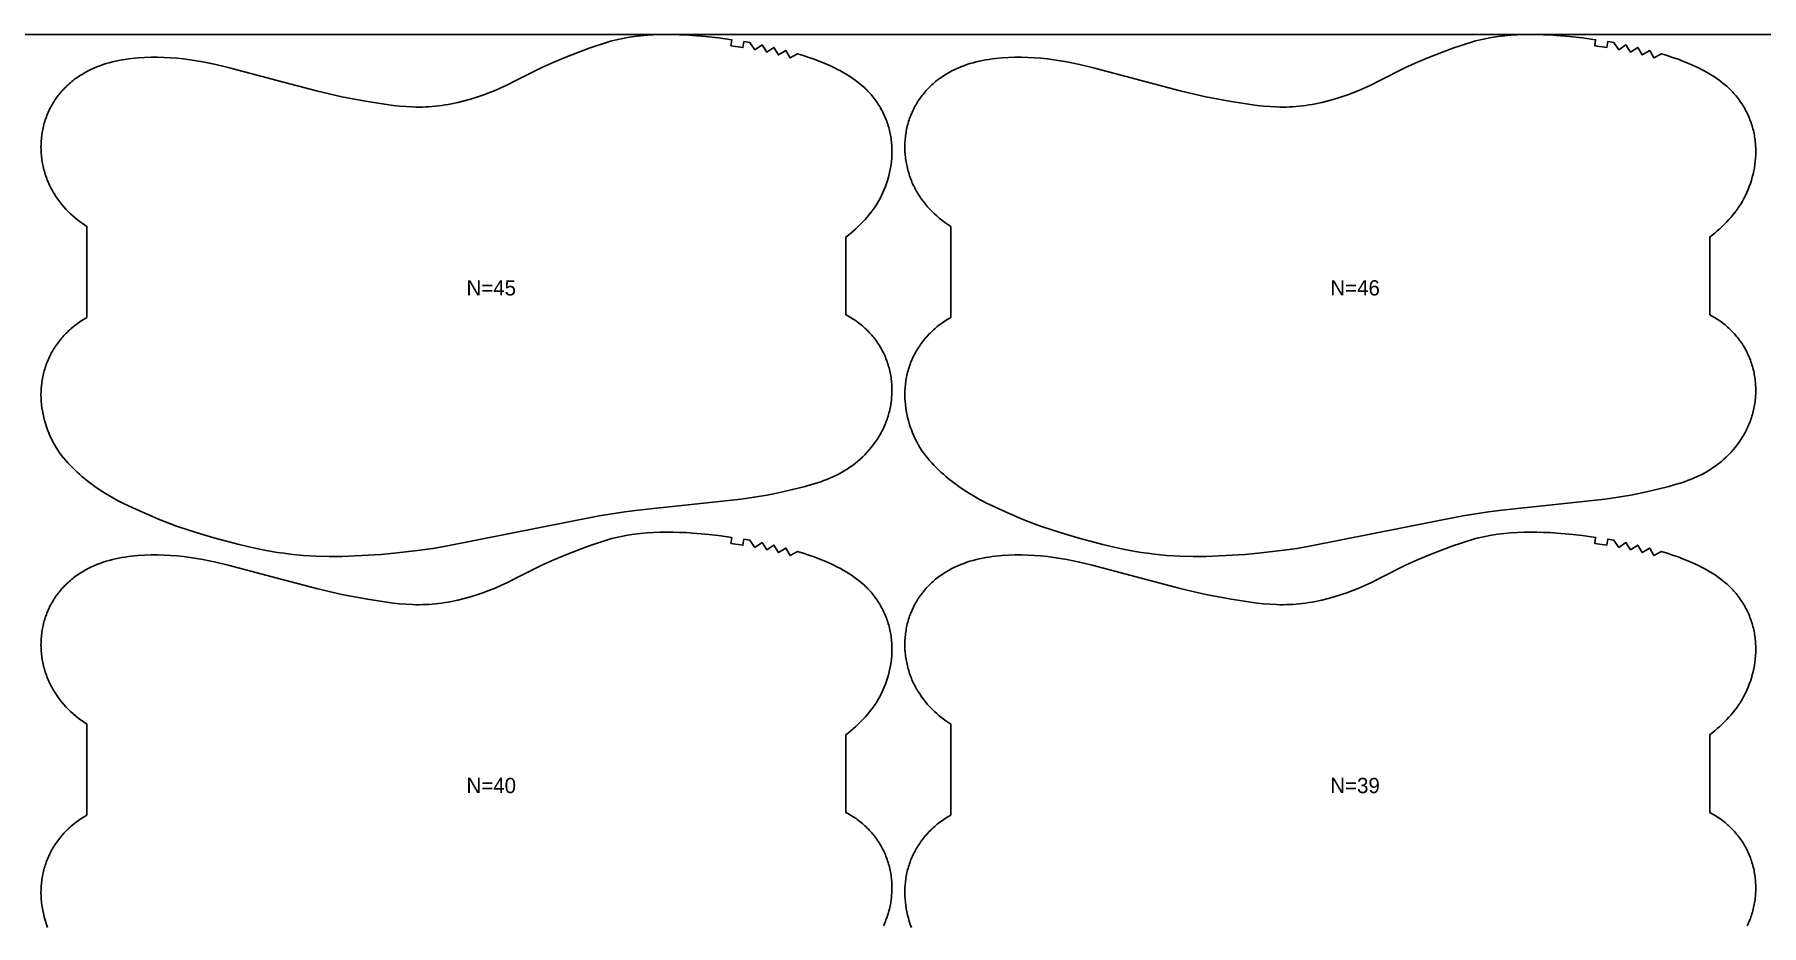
# Model space of a CAD drawing. Header units: inches. Extents: x -5 to 1965, y -82 to 1072.
# Drawn here: x 557 to 1121, y 781 to 1072 of the extents above; entities that cross this region are included whole.
import ezdxf

# ---------------------------------------------------------------- set-up
doc = ezdxf.new("R2010")
doc.units = ezdxf.units.IN

msp = doc.modelspace()

# ---------------------------------------------------------------- linework, layer by layer
at = {"layer": '1'}
for points in [[(-4.9122, -82.454), (1964.873, -82.454), (1964.873, 1072.0358), (-4.9122, 1072.0358), (-4.9122, -82.454)], [(665.651, 1050.1488), (674.0611, 1048.9066), (676.176, 1048.6827), (678.2953, 1048.5102), (680.4177, 1048.4006), (681.4796, 1048.3731), (682.5418, 1048.3658), (683.604, 1048.3798), (684.6659, 1048.415), (685.7271, 1048.4712), (686.7872, 1048.5479), (687.8457, 1048.6449), (688.9023, 1048.7617), (689.9565, 1048.898), (691.008, 1049.0535), (692.0563, 1049.2278), (693.1014, 1049.4204), (695.1811, 1049.8582), (697.2461, 1050.3627), (699.2953, 1050.9296), (701.3275, 1051.5554), (703.3405, 1052.24), (705.3316, 1052.984), (707.2986, 1053.7881), (709.2402, 1054.6505), (711.1613, 1055.5593), (714.1271, 1057.0358), (722.5799, 1061.2437), (726.4522, 1062.9982), (730.3715, 1064.6461), (734.3269, 1066.2027), (738.3165, 1067.6727), (740.3247, 1068.3731), (742.3447, 1069.0372), (744.3794, 1069.6498), (745.4033, 1069.9321), (746.432, 1070.1958), (747.4659, 1070.4394), (748.5045, 1070.6632), (749.5473, 1070.8676), (750.594, 1071.0532), (752.6966, 1071.3701), (754.8084, 1071.6184), (756.9261, 1071.8028), (759.0477, 1071.9294), (761.172, 1072.0049), (763.2977, 1072.0358), (765.4235, 1072.0275), (767.5487, 1071.9808), (769.6726, 1071.8955), (771.7944, 1071.7713), (776.0302, 1071.4119), (780.2552, 1070.9347), (784.6071, 1070.3512), (784.3209, 1068.3718), (788.234, 1067.7663), (788.56, 1069.7395), (790.5314, 1069.4029), (792.1272, 1067.0782), (794.4616, 1068.6588), (795.9922, 1066.2928), (798.3692, 1067.8053), (799.8264, 1065.394), (802.2488, 1066.833), (803.6328, 1064.3784), (806.0978, 1065.7439), (807.919, 1065.1824), (809.7294, 1064.5881), (811.5265, 1063.9564), (813.3078, 1063.2824), (815.2735, 1062.4751), (817.212, 1061.6044), (818.1695, 1061.1437), (819.1186, 1060.6652), (820.0587, 1060.1684), (820.989, 1059.6526), (821.909, 1059.117), (822.8166, 1058.5605), (823.7098, 1057.9819), (824.5866, 1057.3798), (825.4448, 1056.753), (826.2823, 1056.1002), (827.097, 1055.4202), (827.4951, 1055.0695), (827.8868, 1054.7116), (828.2718, 1054.3462), (828.6498, 1053.9736), (829.0209, 1053.5938), (829.3849, 1053.207), (829.7417, 1052.8134), (830.091, 1052.4131), (830.4329, 1052.0063), (830.7671, 1051.5931), (831.0936, 1051.1736), (831.4123, 1050.7481), (831.7229, 1050.3166), (832.0254, 1049.8794), (832.3197, 1049.4366), (832.6056, 1048.9883), (832.883, 1048.5346), (833.1518, 1048.0759), (833.4119, 1047.6121), (833.6631, 1047.1435), (833.9054, 1046.6702), (834.1387, 1046.1925), (834.363, 1045.7105), (834.578, 1045.2243), (834.7839, 1044.7342), (834.9804, 1044.2404), (835.1676, 1043.7429), (835.3452, 1043.2421), (835.5133, 1042.738), (835.6718, 1042.2309), (835.8205, 1041.7209), (835.9594, 1041.2082), (836.0884, 1040.693), (836.2075, 1040.1754), (836.3165, 1039.6557), (836.4155, 1039.134), (836.5047, 1038.6105), (836.584, 1038.0854), (836.6535, 1037.5588), (836.7133, 1037.031), (836.7636, 1036.5021), (836.8043, 1035.9723), (836.8355, 1035.4418), (836.8573, 1034.9107), (836.873, 1033.8477), (836.852, 1032.7847), (836.7949, 1031.7233), (836.7021, 1030.6646), (836.5744, 1029.6098), (836.4123, 1028.5598), (836.2163, 1027.5154), (835.987, 1026.4776), (835.7249, 1025.4473), (835.4307, 1024.4254), (835.1049, 1023.4128), (834.7479, 1022.4105), (834.3599, 1021.4197), (833.941, 1020.4419), (833.4913, 1019.4782), (833.0107, 1018.5302), (832.4993, 1017.599), (831.9573, 1016.6861), (831.3845, 1015.7927), (830.7816, 1014.9199), (830.1499, 1014.0674), (829.4916, 1013.2348), (828.8087, 1012.4213), (828.103, 1011.6264), (827.3765, 1010.8497), (826.6313, 1010.0904), (825.8692, 1009.3481), (825.0921, 1008.6223), (824.3009, 1007.9123), (823.4964, 1007.2177), (822.6792, 1006.5381), (821.873, 1005.9023), (821.873, 980.5412), (822.4514, 980.2288), (823.3696, 979.6927), (824.2691, 979.1257), (825.1484, 978.5281), (825.58, 978.2179), (826.0059, 977.9), (826.4261, 977.5746), (826.8402, 977.2417), (827.248, 976.9012), (827.6495, 976.5532), (828.0444, 976.1978), (828.4325, 975.8349), (828.8136, 975.4646), (829.1875, 975.087), (829.5542, 974.7023), (829.9134, 974.3106), (830.265, 973.912), (830.6089, 973.5067), (830.9448, 973.0948), (831.2727, 972.6766), (831.5923, 972.252), (831.9036, 971.8213), (832.2064, 971.3847), (832.5004, 970.9422), (832.7857, 970.4939), (833.0619, 970.0402), (833.329, 969.581), (833.5868, 969.1165), (833.8351, 968.647), (834.074, 968.1725), (834.3033, 967.6933), (834.5231, 967.2096), (834.7333, 966.7217), (834.9338, 966.2296), (835.1246, 965.7336), (835.3057, 965.234), (835.4771, 964.731), (835.6387, 964.2246), (835.7904, 963.7152), (835.9323, 963.203), (836.0642, 962.6882), (836.1862, 962.1709), (836.2982, 961.6514), (836.4002, 961.1299), (836.4922, 960.6066), (836.5741, 960.0816), (836.6461, 959.5553), (836.708, 959.0276), (836.7601, 958.4989), (836.8023, 957.9693), (836.8346, 957.4389), (836.8572, 956.908), (836.87, 956.3767), (836.873, 955.8452), (836.8663, 955.3137), (836.85, 954.7824), (836.8241, 954.2514), (836.7885, 953.721), (836.7434, 953.1912), (836.6888, 952.6624), (836.6248, 952.1345), (836.5512, 951.608), (836.4682, 951.0828), (836.3758, 950.5593), (836.2739, 950.0375), (836.1627, 949.5178), (836.0421, 949.0001), (835.9122, 948.4848), (835.7729, 947.972), (835.6243, 947.4619), (835.4663, 946.9546), (835.2991, 946.4504), (835.1227, 945.9495), (834.9369, 945.4519), (834.742, 944.958), (834.5378, 944.4678), (834.3245, 943.9816), (834.1021, 943.4994), (833.8708, 943.0214), (833.6309, 942.5476), (833.3823, 942.0782), (833.1254, 941.6132), (832.8602, 941.1528), (832.5869, 940.697), (832.0167, 939.7997), (831.4161, 938.9222), (830.7863, 938.0652), (830.1286, 937.2295), (829.4441, 936.4159), (828.7339, 935.625), (827.9988, 934.8573), (827.2397, 934.1134), (826.4575, 933.394), (825.653, 932.6995), (824.8272, 932.0306), (823.9808, 931.3879), (823.1149, 930.7718), (822.2304, 930.1824), (821.873, 929.9594), (821.3286, 929.6198), (820.4105, 929.0839), (819.4772, 928.5749), (818.5299, 928.0926), (817.5696, 927.6373), (816.5975, 927.2087), (815.6148, 926.8066), (814.6225, 926.4289), (813.6218, 926.073), (812.6139, 925.7364), (810.5811, 925.1112), (808.5334, 924.5329), (804.4175, 923.4644), (800.2764, 922.5081), (796.1083, 921.67), (791.9163, 920.9616), (787.705, 920.3848), (758.1101, 917.2493), (753.1479, 916.6619), (749.6672, 916.2499), (741.2742, 914.8901), (691.2317, 904.9726), (687.0344, 904.2982), (682.8248, 903.7011), (674.3816, 902.6983), (670.147, 902.3217), (665.9055, 902.0318), (661.6594, 901.8232), (657.4098, 901.6971), (653.158, 901.6619), (648.9079, 901.7501), (646.7848, 901.8517), (644.6641, 901.9947), (642.5468, 902.1801), (640.4338, 902.409), (638.3259, 902.6816), (636.2235, 902.9951), (632.0359, 903.7312), (627.8725, 904.5907), (623.7316, 905.5532), (619.6118, 906.6031), (615.5149, 907.7377), (612.3013, 908.6909), (607.3883, 910.2381), (603.3546, 911.5855), (601.3527, 912.2998), (599.3662, 913.053), (597.3974, 913.8506), (595.4426, 914.6836), (591.0228, 916.6619), (587.678, 918.1591), (585.7611, 919.0769), (583.871, 920.0454), (582.9387, 920.5538), (582.0154, 921.0788), (580.1959, 922.176), (578.4125, 923.3325), (576.6648, 924.5436), (574.9539, 925.8061), (574.0907, 926.4868), (573.2845, 927.1226), (572.4674, 927.8022), (571.6628, 928.4968), (570.8716, 929.2068), (570.0945, 929.9326), (569.3324, 930.6749), (568.5872, 931.4342), (567.8608, 932.2109), (567.1551, 933.0058), (566.4721, 933.8193), (565.8138, 934.6519), (565.1822, 935.5044), (564.5792, 936.3772), (564.0065, 937.2706), (563.4644, 938.1835), (562.953, 939.1147), (562.4725, 940.0627), (562.0227, 941.0264), (561.6038, 942.0042), (561.2158, 942.995), (560.8589, 943.9973), (560.533, 945.0099), (560.2388, 946.0318), (559.9768, 947.0621), (559.7474, 948.0999), (559.5514, 949.1443), (559.3893, 950.1943), (559.2616, 951.2491), (559.1689, 952.3078), (559.1117, 953.3692), (559.0907, 954.4322), (559.1064, 955.4952), (559.1283, 956.0263), (559.1595, 956.5568), (559.2002, 957.0866), (559.2504, 957.6155), (559.3102, 958.1433), (559.3798, 958.6699), (559.4591, 959.195), (559.5482, 959.7185), (559.6472, 960.2402), (559.7563, 960.7599), (559.8753, 961.2775), (560.0043, 961.7927), (560.1432, 962.3054), (560.292, 962.8154), (560.4504, 963.3225), (560.6185, 963.8266), (560.7962, 964.3274), (560.9833, 964.8249), (561.1798, 965.3187), (561.3857, 965.8088), (561.6008, 966.295), (561.825, 966.777), (562.0583, 967.2547), (562.3006, 967.728), (562.5519, 968.1966), (562.8119, 968.6604), (563.0807, 969.1191), (563.3581, 969.5728), (563.644, 970.0211), (563.9383, 970.4639), (564.2408, 970.9011), (564.5514, 971.3326), (564.8701, 971.7581), (565.1966, 972.1776), (565.5308, 972.5908), (565.8727, 972.9976), (566.2221, 973.3979), (566.5788, 973.7915), (566.9428, 974.1783), (567.3139, 974.5581), (567.692, 974.9307), (568.0769, 975.2961), (568.4686, 975.654), (568.8668, 976.0047), (569.6815, 976.6847), (570.519, 977.3375), (571.3771, 977.9643), (572.2539, 978.5664), (573.1471, 979.145), (574.0548, 979.7015), (574.0907, 979.7224), (574.0907, 1009.3749), (573.7333, 1009.5979), (572.8489, 1010.1873), (571.9829, 1010.8034), (571.1366, 1011.4461), (570.3107, 1012.115), (569.5062, 1012.8095), (568.724, 1013.5289), (567.9649, 1014.2728), (567.2298, 1015.0405), (566.5196, 1015.8314), (565.8352, 1016.645), (565.1774, 1017.4807), (564.5476, 1018.3377), (563.947, 1019.2152), (563.3768, 1020.1125), (563.1035, 1020.5683), (562.8383, 1021.0287), (562.5814, 1021.4937), (562.3329, 1021.9631), (562.0929, 1022.4369), (561.8616, 1022.9149), (561.6392, 1023.3971), (561.4259, 1023.8833), (561.2217, 1024.3735), (561.0268, 1024.8674), (560.8411, 1025.365), (560.6646, 1025.8659), (560.4974, 1026.3701), (560.3395, 1026.8774), (560.1909, 1027.3875), (560.0516, 1027.9003), (559.9216, 1028.4156), (559.801, 1028.9332), (559.6898, 1029.453), (559.5879, 1029.9748), (559.4955, 1030.4983), (559.4125, 1031.0235), (559.339, 1031.55), (559.2749, 1032.0778), (559.2203, 1032.6067), (559.1752, 1033.1365), (559.1397, 1033.6669), (559.1137, 1034.1979), (559.0974, 1034.7292), (559.0907, 1035.2607), (559.0938, 1035.7922), (559.1065, 1036.3235), (559.1291, 1036.8544), (559.1614, 1037.3848), (559.2036, 1037.9144), (559.2557, 1038.4431), (559.3177, 1038.9708), (559.3896, 1039.4971), (559.4715, 1040.0221), (559.5635, 1040.5454), (559.6655, 1041.0669), (559.7775, 1041.5864), (559.8995, 1042.1037), (560.0315, 1042.6185), (560.1733, 1043.1307), (560.3251, 1043.6401), (560.4866, 1044.1464), (560.658, 1044.6495), (560.8391, 1045.1491), (561.0299, 1045.6451), (561.2304, 1046.1372), (561.4406, 1046.6251), (561.6604, 1047.1088), (561.8897, 1047.588), (562.1286, 1048.0625), (562.3769, 1048.532), (562.6347, 1048.9965), (562.9018, 1049.4557), (563.1781, 1049.9094), (563.4633, 1050.3577), (563.7574, 1050.8002), (564.0601, 1051.2368), (564.3714, 1051.6675), (564.691, 1052.0921), (565.0189, 1052.5103), (565.3549, 1052.9222), (565.6987, 1053.3275), (566.0503, 1053.7261), (566.4095, 1054.1178), (566.7762, 1054.5025), (567.1502, 1054.8801), (567.5313, 1055.2504), (567.9193, 1055.6133), (568.3142, 1055.9687), (568.7157, 1056.3167), (569.1236, 1056.6572), (569.5377, 1056.9901), (569.9578, 1057.3155), (570.3837, 1057.6334), (570.8153, 1057.9436), (571.6946, 1058.5412), (572.5941, 1059.1082), (573.5123, 1059.6443), (574.4476, 1060.1495), (575.3986, 1060.6235), (576.364, 1061.0669), (577.3427, 1061.4801), (578.3335, 1061.8637), (579.3352, 1062.2182), (580.3468, 1062.5441), (581.3669, 1062.842), (582.3945, 1063.1123), (583.4286, 1063.3557), (584.4683, 1063.5734), (585.5129, 1063.7668), (586.5619, 1063.9371), (587.6146, 1064.0857), (588.6702, 1064.2138), (590.7878, 1064.4142), (592.91, 1064.5473), (595.0346, 1064.6159), (597.1599, 1064.6215), (599.2842, 1064.5653), (601.4061, 1064.4492), (603.5246, 1064.2773), (605.6389, 1064.0544), (607.7481, 1063.785), (609.8514, 1063.4729), (611.9477, 1063.1181), (614.0358, 1062.7198), (616.1146, 1062.2771), (620.2447, 1061.2722), (636.2404, 1057.0358), (649.0138, 1053.6528), (653.1483, 1052.6622), (657.2998, 1051.7454), (661.4681, 1050.9085), (665.651, 1050.1488)], [(947.651, 1050.1488), (956.0611, 1048.9066), (958.176, 1048.6827), (960.2953, 1048.5102), (962.4177, 1048.4006), (963.4796, 1048.3731), (964.5418, 1048.3658), (965.604, 1048.3798), (966.6659, 1048.415), (967.7271, 1048.4712), (968.7872, 1048.5479), (969.8457, 1048.6449), (970.9023, 1048.7617), (971.9565, 1048.898), (973.008, 1049.0535), (974.0563, 1049.2278), (975.1014, 1049.4204), (977.1811, 1049.8582), (979.2461, 1050.3627), (981.2953, 1050.9296), (983.3275, 1051.5554), (985.3405, 1052.24), (987.3316, 1052.984), (989.2986, 1053.7881), (991.2402, 1054.6505), (993.1613, 1055.5593), (996.1271, 1057.0358), (1004.5799, 1061.2437), (1008.4522, 1062.9982), (1012.3715, 1064.6461), (1016.3269, 1066.2027), (1020.3165, 1067.6727), (1022.3247, 1068.3731), (1024.3447, 1069.0372), (1026.3794, 1069.6498), (1027.4033, 1069.9321), (1028.432, 1070.1958), (1029.4659, 1070.4394), (1030.5045, 1070.6632), (1031.5473, 1070.8676), (1032.594, 1071.0532), (1034.6966, 1071.3701), (1036.8084, 1071.6184), (1038.9261, 1071.8028), (1041.0477, 1071.9294), (1043.172, 1072.0049), (1045.2977, 1072.0358), (1047.4235, 1072.0275), (1049.5487, 1071.9808), (1051.6726, 1071.8955), (1053.7944, 1071.7713), (1058.0302, 1071.4119), (1062.2552, 1070.9347), (1066.6071, 1070.3512), (1066.3209, 1068.3718), (1070.234, 1067.7663), (1070.56, 1069.7395), (1072.5314, 1069.4029), (1074.1272, 1067.0782), (1076.4616, 1068.6588), (1077.9922, 1066.2928), (1080.3692, 1067.8053), (1081.8264, 1065.394), (1084.2488, 1066.833), (1085.6328, 1064.3784), (1088.0978, 1065.7439), (1089.919, 1065.1824), (1091.7294, 1064.5881), (1093.5265, 1063.9564), (1095.3078, 1063.2824), (1097.2735, 1062.4751), (1099.212, 1061.6044), (1100.1695, 1061.1437), (1101.1186, 1060.6652), (1102.0587, 1060.1684), (1102.989, 1059.6526), (1103.909, 1059.117), (1104.8166, 1058.5605), (1105.7098, 1057.9819), (1106.5866, 1057.3798), (1107.4448, 1056.753), (1108.2823, 1056.1002), (1109.097, 1055.4202), (1109.4951, 1055.0695), (1109.8868, 1054.7116), (1110.2718, 1054.3462), (1110.6498, 1053.9736), (1111.0209, 1053.5938), (1111.3849, 1053.207), (1111.7417, 1052.8134), (1112.091, 1052.4131), (1112.4329, 1052.0063), (1112.7671, 1051.5931), (1113.0936, 1051.1736), (1113.4123, 1050.7481), (1113.7229, 1050.3166), (1114.0254, 1049.8794), (1114.3197, 1049.4366), (1114.6056, 1048.9883), (1114.883, 1048.5346), (1115.1518, 1048.0759), (1115.4119, 1047.6121), (1115.6631, 1047.1435), (1115.9054, 1046.6702), (1116.1387, 1046.1925), (1116.363, 1045.7105), (1116.578, 1045.2243), (1116.7839, 1044.7342), (1116.9804, 1044.2404), (1117.1676, 1043.7429), (1117.3452, 1043.2421), (1117.5133, 1042.738), (1117.6718, 1042.2309), (1117.8205, 1041.7209), (1117.9594, 1041.2082), (1118.0884, 1040.693), (1118.2075, 1040.1754), (1118.3165, 1039.6557), (1118.4155, 1039.134), (1118.5047, 1038.6105), (1118.584, 1038.0854), (1118.6535, 1037.5588), (1118.7133, 1037.031), (1118.7636, 1036.5021), (1118.8043, 1035.9723), (1118.8355, 1035.4418), (1118.8573, 1034.9107), (1118.873, 1033.8477), (1118.852, 1032.7847), (1118.7949, 1031.7233), (1118.7021, 1030.6646), (1118.5744, 1029.6098), (1118.4123, 1028.5598), (1118.2163, 1027.5154), (1117.987, 1026.4776), (1117.7249, 1025.4473), (1117.4307, 1024.4254), (1117.1049, 1023.4128), (1116.7479, 1022.4105), (1116.3599, 1021.4197), (1115.941, 1020.4419), (1115.4913, 1019.4782), (1115.0107, 1018.5302), (1114.4993, 1017.599), (1113.9573, 1016.6861), (1113.3845, 1015.7927), (1112.7816, 1014.9199), (1112.1499, 1014.0674), (1111.4916, 1013.2348), (1110.8087, 1012.4213), (1110.103, 1011.6264), (1109.3765, 1010.8497), (1108.6313, 1010.0904), (1107.8692, 1009.3481), (1107.0921, 1008.6223), (1106.3009, 1007.9123), (1105.4964, 1007.2177), (1104.6792, 1006.5381), (1103.873, 1005.9023), (1103.873, 980.5412), (1104.4514, 980.2288), (1105.3696, 979.6927), (1106.2691, 979.1257), (1107.1484, 978.5281), (1107.58, 978.2179), (1108.0059, 977.9), (1108.4261, 977.5746), (1108.8402, 977.2417), (1109.248, 976.9012), (1109.6495, 976.5532), (1110.0444, 976.1978), (1110.4325, 975.8349), (1110.8136, 975.4646), (1111.1875, 975.087), (1111.5542, 974.7023), (1111.9134, 974.3106), (1112.265, 973.912), (1112.6089, 973.5067), (1112.9448, 973.0948), (1113.2727, 972.6766), (1113.5923, 972.252), (1113.9036, 971.8213), (1114.2064, 971.3847), (1114.5004, 970.9422), (1114.7857, 970.4939), (1115.0619, 970.0402), (1115.329, 969.581), (1115.5868, 969.1165), (1115.8351, 968.647), (1116.074, 968.1725), (1116.3033, 967.6933), (1116.5231, 967.2096), (1116.7333, 966.7217), (1116.9338, 966.2296), (1117.1246, 965.7336), (1117.3057, 965.234), (1117.4771, 964.731), (1117.6387, 964.2246), (1117.7904, 963.7152), (1117.9323, 963.203), (1118.0642, 962.6882), (1118.1862, 962.1709), (1118.2982, 961.6514), (1118.4002, 961.1299), (1118.4922, 960.6066), (1118.5741, 960.0816), (1118.6461, 959.5553), (1118.708, 959.0276), (1118.7601, 958.4989), (1118.8023, 957.9693), (1118.8346, 957.4389), (1118.8572, 956.908), (1118.87, 956.3767), (1118.873, 955.8452), (1118.8663, 955.3137), (1118.85, 954.7824), (1118.8241, 954.2514), (1118.7885, 953.721), (1118.7434, 953.1912), (1118.6888, 952.6624), (1118.6248, 952.1345), (1118.5512, 951.608), (1118.4682, 951.0828), (1118.3758, 950.5593), (1118.2739, 950.0375), (1118.1627, 949.5178), (1118.0421, 949.0001), (1117.9122, 948.4848), (1117.7729, 947.972), (1117.6243, 947.4619), (1117.4663, 946.9546), (1117.2991, 946.4504), (1117.1227, 945.9495), (1116.9369, 945.4519), (1116.742, 944.958), (1116.5378, 944.4678), (1116.3245, 943.9816), (1116.1021, 943.4994), (1115.8708, 943.0214), (1115.6309, 942.5476), (1115.3823, 942.0782), (1115.1254, 941.6132), (1114.8602, 941.1528), (1114.5869, 940.697), (1114.0167, 939.7997), (1113.4161, 938.9222), (1112.7863, 938.0652), (1112.1286, 937.2295), (1111.4441, 936.4159), (1110.7339, 935.625), (1109.9988, 934.8573), (1109.2397, 934.1134), (1108.4575, 933.394), (1107.653, 932.6995), (1106.8272, 932.0306), (1105.9808, 931.3879), (1105.1149, 930.7718), (1104.2304, 930.1824), (1103.873, 929.9594), (1103.3286, 929.6198), (1102.4105, 929.0839), (1101.4772, 928.5749), (1100.5299, 928.0926), (1099.5696, 927.6373), (1098.5975, 927.2087), (1097.6148, 926.8066), (1096.6225, 926.4289), (1095.6218, 926.073), (1094.6139, 925.7364), (1092.5811, 925.1112), (1090.5334, 924.5329), (1086.4175, 923.4644), (1082.2764, 922.5081), (1078.1083, 921.67), (1073.9163, 920.9616), (1069.705, 920.3848), (1040.1101, 917.2493), (1035.1479, 916.6619), (1031.6672, 916.2499), (1023.2742, 914.8901), (973.2317, 904.9726), (969.0344, 904.2982), (964.8248, 903.7011), (956.3816, 902.6983), (952.147, 902.3217), (947.9055, 902.0318), (943.6594, 901.8232), (939.4098, 901.6971), (935.158, 901.6619), (930.9079, 901.7501), (928.7848, 901.8517), (926.6641, 901.9947), (924.5468, 902.1801), (922.4338, 902.409), (920.3259, 902.6816), (918.2235, 902.9951), (914.0359, 903.7312), (909.8725, 904.5907), (905.7316, 905.5532), (901.6118, 906.6031), (897.5149, 907.7377), (894.3013, 908.6909), (889.3883, 910.2381), (885.3546, 911.5855), (883.3527, 912.2998), (881.3662, 913.053), (879.3974, 913.8506), (877.4426, 914.6836), (873.0228, 916.6619), (869.678, 918.1591), (867.7611, 919.0769), (865.871, 920.0454), (864.9387, 920.5538), (864.0154, 921.0788), (862.1959, 922.176), (860.4125, 923.3325), (858.6648, 924.5436), (856.9539, 925.8061), (856.0907, 926.4868), (855.2845, 927.1226), (854.4674, 927.8022), (853.6628, 928.4968), (852.8716, 929.2068), (852.0945, 929.9326), (851.3324, 930.6749), (850.5872, 931.4342), (849.8608, 932.2109), (849.1551, 933.0058), (848.4721, 933.8193), (847.8138, 934.6519), (847.1822, 935.5044), (846.5792, 936.3772), (846.0065, 937.2706), (845.4644, 938.1835), (844.953, 939.1147), (844.4725, 940.0627), (844.0227, 941.0264), (843.6038, 942.0042), (843.2158, 942.995), (842.8589, 943.9973), (842.533, 945.0099), (842.2388, 946.0318), (841.9768, 947.0621), (841.7474, 948.0999), (841.5514, 949.1443), (841.3893, 950.1943), (841.2616, 951.2491), (841.1689, 952.3078), (841.1117, 953.3692), (841.0907, 954.4322), (841.1064, 955.4952), (841.1283, 956.0263), (841.1595, 956.5568), (841.2002, 957.0866), (841.2504, 957.6155), (841.3102, 958.1433), (841.3798, 958.6699), (841.4591, 959.195), (841.5482, 959.7185), (841.6472, 960.2402), (841.7563, 960.7599), (841.8753, 961.2775), (842.0043, 961.7927), (842.1432, 962.3054), (842.292, 962.8154), (842.4504, 963.3225), (842.6185, 963.8266), (842.7962, 964.3274), (842.9833, 964.8249), (843.1798, 965.3187), (843.3857, 965.8088), (843.6008, 966.295), (843.825, 966.777), (844.0583, 967.2547), (844.3006, 967.728), (844.5519, 968.1966), (844.8119, 968.6604), (845.0807, 969.1191), (845.3581, 969.5728), (845.644, 970.0211), (845.9383, 970.4639), (846.2408, 970.9011), (846.5514, 971.3326), (846.8701, 971.7581), (847.1966, 972.1776), (847.5308, 972.5908), (847.8727, 972.9976), (848.2221, 973.3979), (848.5788, 973.7915), (848.9428, 974.1783), (849.3139, 974.5581), (849.692, 974.9307), (850.0769, 975.2961), (850.4686, 975.654), (850.8668, 976.0047), (851.6815, 976.6847), (852.519, 977.3375), (853.3771, 977.9643), (854.2539, 978.5664), (855.1471, 979.145), (856.0548, 979.7015), (856.0907, 979.7224), (856.0907, 1009.3749), (855.7333, 1009.5979), (854.8489, 1010.1873), (853.9829, 1010.8034), (853.1366, 1011.4461), (852.3107, 1012.115), (851.5062, 1012.8095), (850.724, 1013.5289), (849.9649, 1014.2728), (849.2298, 1015.0405), (848.5196, 1015.8314), (847.8352, 1016.645), (847.1774, 1017.4807), (846.5476, 1018.3377), (845.947, 1019.2152), (845.3768, 1020.1125), (845.1035, 1020.5683), (844.8383, 1021.0287), (844.5814, 1021.4937), (844.3329, 1021.9631), (844.0929, 1022.4369), (843.8616, 1022.9149), (843.6392, 1023.3971), (843.4259, 1023.8833), (843.2217, 1024.3735), (843.0268, 1024.8674), (842.8411, 1025.365), (842.6646, 1025.8659), (842.4974, 1026.3701), (842.3395, 1026.8774), (842.1909, 1027.3875), (842.0516, 1027.9003), (841.9216, 1028.4156), (841.801, 1028.9332), (841.6898, 1029.453), (841.5879, 1029.9748), (841.4955, 1030.4983), (841.4125, 1031.0235), (841.339, 1031.55), (841.2749, 1032.0778), (841.2203, 1032.6067), (841.1752, 1033.1365), (841.1397, 1033.6669), (841.1137, 1034.1979), (841.0974, 1034.7292), (841.0907, 1035.2607), (841.0938, 1035.7922), (841.1065, 1036.3235), (841.1291, 1036.8544), (841.1614, 1037.3848), (841.2036, 1037.9144), (841.2557, 1038.4431), (841.3177, 1038.9708), (841.3896, 1039.4971), (841.4715, 1040.0221), (841.5635, 1040.5454), (841.6655, 1041.0669), (841.7775, 1041.5864), (841.8995, 1042.1037), (842.0315, 1042.6185), (842.1733, 1043.1307), (842.3251, 1043.6401), (842.4866, 1044.1464), (842.658, 1044.6495), (842.8391, 1045.1491), (843.0299, 1045.6451), (843.2304, 1046.1372), (843.4406, 1046.6251), (843.6604, 1047.1088), (843.8897, 1047.588), (844.1286, 1048.0625), (844.3769, 1048.532), (844.6347, 1048.9965), (844.9018, 1049.4557), (845.1781, 1049.9094), (845.4633, 1050.3577), (845.7574, 1050.8002), (846.0601, 1051.2368), (846.3714, 1051.6675), (846.691, 1052.0921), (847.0189, 1052.5103), (847.3549, 1052.9222), (847.6987, 1053.3275), (848.0503, 1053.7261), (848.4095, 1054.1178), (848.7762, 1054.5025), (849.1502, 1054.8801), (849.5313, 1055.2504), (849.9193, 1055.6133), (850.3142, 1055.9687), (850.7157, 1056.3167), (851.1236, 1056.6572), (851.5377, 1056.9901), (851.9578, 1057.3155), (852.3837, 1057.6334), (852.8153, 1057.9436), (853.6946, 1058.5412), (854.5941, 1059.1082), (855.5123, 1059.6443), (856.4476, 1060.1495), (857.3986, 1060.6235), (858.364, 1061.0669), (859.3427, 1061.4801), (860.3335, 1061.8637), (861.3352, 1062.2182), (862.3468, 1062.5441), (863.3669, 1062.842), (864.3945, 1063.1123), (865.4286, 1063.3557), (866.4683, 1063.5734), (867.5129, 1063.7668), (868.5619, 1063.9371), (869.6146, 1064.0857), (870.6702, 1064.2138), (872.7878, 1064.4142), (874.91, 1064.5473), (877.0346, 1064.6159), (879.1599, 1064.6215), (881.2842, 1064.5653), (883.4061, 1064.4492), (885.5246, 1064.2773), (887.6389, 1064.0544), (889.7481, 1063.785), (891.8514, 1063.4729), (893.9477, 1063.1181), (896.0358, 1062.7198), (898.1146, 1062.2771), (902.2447, 1061.2722), (918.2404, 1057.0358), (931.0138, 1053.6528), (935.1483, 1052.6622), (939.2998, 1051.7454), (943.4681, 1050.9085), (947.651, 1050.1488)]]:
    msp.add_lwpolyline(points, close=True, dxfattribs=at)
for points in [[(561.2158, 780.538), (560.8589, 781.5403), (560.533, 782.5529), (560.2388, 783.5748), (559.9768, 784.6051), (559.7474, 785.6429), (559.5514, 786.6873), (559.3893, 787.7373), (559.2616, 788.7921), (559.1689, 789.8508), (559.1117, 790.9122), (559.0907, 791.9752), (559.1064, 793.0382), (559.1283, 793.5693), (559.1595, 794.0998), (559.2002, 794.6296), (559.2504, 795.1585), (559.3102, 795.6863), (559.3798, 796.2129), (559.4591, 796.738), (559.5482, 797.2615), (559.6472, 797.7832), (559.7563, 798.3029), (559.8753, 798.8205), (560.0043, 799.3357), (560.1432, 799.8484), (560.292, 800.3584), (560.4504, 800.8655), (560.6185, 801.3696), (560.7962, 801.8704), (560.9833, 802.3679), (561.1798, 802.8617), (561.3857, 803.3518), (561.6008, 803.838), (561.825, 804.32), (562.0583, 804.7977), (562.3006, 805.271), (562.5519, 805.7396), (562.8119, 806.2034), (563.0807, 806.6621), (563.3581, 807.1158), (563.644, 807.5641), (563.9383, 808.0069), (564.2408, 808.4441), (564.5514, 808.8756), (564.8701, 809.3011), (565.1966, 809.7206), (565.5308, 810.1338), (565.8727, 810.5406), (566.2221, 810.9409), (566.5788, 811.3345), (566.9428, 811.7213), (567.3139, 812.1011), (567.692, 812.4737), (568.0769, 812.8391), (568.4686, 813.197), (568.8668, 813.5477), (569.6815, 814.2277), (570.519, 814.8805), (571.3771, 815.5073), (572.2539, 816.1094), (573.1471, 816.688), (574.0548, 817.2445), (574.0907, 817.2654), (574.0907, 846.9179), (573.7333, 847.1409), (572.8489, 847.7303), (571.9829, 848.3464), (571.1366, 848.9891), (570.3107, 849.658), (569.5062, 850.3525), (568.724, 851.0719), (567.9649, 851.8158), (567.2298, 852.5835), (566.5196, 853.3744), (565.8352, 854.188), (565.1774, 855.0237), (564.5476, 855.8807), (563.947, 856.7582), (563.3768, 857.6555), (563.1035, 858.1113), (562.8383, 858.5717), (562.5814, 859.0367), (562.3329, 859.5061), (562.0929, 859.9799), (561.8616, 860.4579), (561.6392, 860.9401), (561.4259, 861.4263), (561.2217, 861.9165), (561.0268, 862.4104), (560.8411, 862.908), (560.6646, 863.4089), (560.4974, 863.9131), (560.3395, 864.4204), (560.1909, 864.9305), (560.0516, 865.4433), (559.9216, 865.9586), (559.801, 866.4762), (559.6898, 866.996), (559.5879, 867.5178), (559.4955, 868.0413), (559.4125, 868.5665), (559.339, 869.093), (559.2749, 869.6208), (559.2203, 870.1497), (559.1752, 870.6795), (559.1397, 871.2099), (559.1137, 871.7409), (559.0974, 872.2722), (559.0907, 872.8037), (559.0938, 873.3352), (559.1065, 873.8665), (559.1291, 874.3974), (559.1614, 874.9278), (559.2036, 875.4574), (559.2557, 875.9861), (559.3177, 876.5138), (559.3896, 877.0401), (559.4715, 877.5651), (559.5635, 878.0884), (559.6655, 878.6099), (559.7775, 879.1294), (559.8995, 879.6467), (560.0315, 880.1615), (560.1733, 880.6737), (560.3251, 881.1831), (560.4866, 881.6894), (560.658, 882.1925), (560.8391, 882.6921), (561.0299, 883.1881), (561.2304, 883.6802), (561.4406, 884.1681), (561.6604, 884.6518), (561.8897, 885.131), (562.1286, 885.6055), (562.3769, 886.075), (562.6347, 886.5395), (562.9018, 886.9987), (563.1781, 887.4524), (563.4633, 887.9007), (563.7574, 888.3432), (564.0601, 888.7798), (564.3714, 889.2105), (564.691, 889.6351), (565.0189, 890.0533), (565.3549, 890.4652), (565.6987, 890.8705), (566.0503, 891.2691), (566.4095, 891.6608), (566.7762, 892.0455), (567.1502, 892.4231), (567.5313, 892.7934), (567.9193, 893.1563), (568.3142, 893.5117), (568.7157, 893.8597), (569.1236, 894.2002), (569.5377, 894.5331), (569.9578, 894.8585), (570.3837, 895.1764), (570.8153, 895.4866), (571.6946, 896.0842), (572.5941, 896.6512), (573.5123, 897.1873), (574.4476, 897.6925), (575.3986, 898.1665), (576.364, 898.6099), (577.3427, 899.0231), (578.3335, 899.4067), (579.3352, 899.7612), (580.3468, 900.0871), (581.3669, 900.385), (582.3945, 900.6553), (583.4286, 900.8987), (584.4683, 901.1164), (585.5129, 901.3098), (586.5619, 901.4801), (587.6146, 901.6287), (588.6702, 901.7568), (590.7878, 901.9572), (592.91, 902.0903), (595.0346, 902.1589), (597.1599, 902.1645), (599.2842, 902.1083), (601.4061, 901.9922), (603.5246, 901.8203), (605.6389, 901.5974), (607.7481, 901.328), (609.8514, 901.0159), (611.9477, 900.6611), (614.0358, 900.2628), (616.1146, 899.8201), (620.2447, 898.8152), (636.2404, 894.5788), (649.0138, 891.1958), (653.1483, 890.2052), (657.2998, 889.2884), (661.4681, 888.4515), (665.651, 887.6918), (665.651, 887.6918), (674.0611, 886.4496), (676.176, 886.2257), (678.2953, 886.0532), (680.4177, 885.9436), (681.4796, 885.9161), (682.5418, 885.9088), (683.604, 885.9228), (684.6659, 885.958), (685.7271, 886.0142), (686.7872, 886.0909), (687.8457, 886.1879), (688.9023, 886.3047), (689.9565, 886.441), (691.008, 886.5965), (692.0563, 886.7708), (693.1014, 886.9634), (695.1811, 887.4012), (697.2461, 887.9057), (699.2953, 888.4726), (701.3275, 889.0984), (703.3405, 889.783), (705.3316, 890.527), (707.2986, 891.3311), (709.2402, 892.1935), (711.1613, 893.1023), (714.1271, 894.5788), (722.5799, 898.7867), (726.4522, 900.5412), (730.3715, 902.1891), (734.3269, 903.7457), (738.3165, 905.2157), (740.3247, 905.9161), (742.3447, 906.5802), (744.3794, 907.1928), (745.4033, 907.4751), (746.432, 907.7388), (747.4659, 907.9824), (748.5045, 908.2062), (749.5473, 908.4106), (750.594, 908.5962), (752.6966, 908.9131), (754.8084, 909.1614), (756.9261, 909.3458), (759.0477, 909.4724), (761.172, 909.5479), (763.2977, 909.5788), (765.4235, 909.5705), (767.5487, 909.5238), (769.6726, 909.4385), (771.7944, 909.3143), (776.0302, 908.9549), (780.2552, 908.4777), (784.6071, 907.8942), (784.3209, 905.9148), (788.234, 905.3093), (788.56, 907.2825), (790.5314, 906.9459), (792.1272, 904.6212), (794.4616, 906.2018), (795.9922, 903.8358), (798.3692, 905.3483), (799.8264, 902.937), (802.2488, 904.376), (803.6328, 901.9214), (806.0978, 903.2869), (807.919, 902.7254), (809.7294, 902.1311), (811.5265, 901.4994), (813.3078, 900.8254), (815.2735, 900.0181), (817.212, 899.1474), (818.1695, 898.6867), (819.1186, 898.2082), (820.0587, 897.7114), (820.989, 897.1956), (821.909, 896.66), (822.8166, 896.1035), (823.7098, 895.5249), (824.5866, 894.9228), (825.4448, 894.296), (826.2823, 893.6432), (827.097, 892.9632), (827.4951, 892.6125), (827.8868, 892.2546), (828.2718, 891.8892), (828.6498, 891.5166), (829.0209, 891.1368), (829.3849, 890.75), (829.7417, 890.3564), (830.091, 889.9561), (830.4329, 889.5493), (830.7671, 889.1361), (831.0936, 888.7166), (831.4123, 888.2911), (831.7229, 887.8596), (832.0254, 887.4224), (832.3197, 886.9796), (832.6056, 886.5313), (832.883, 886.0776), (833.1518, 885.6189), (833.4119, 885.1551), (833.6631, 884.6865), (833.9054, 884.2132), (834.1387, 883.7355), (834.363, 883.2535), (834.578, 882.7673), (834.7839, 882.2772), (834.9804, 881.7834), (835.1676, 881.2859), (835.3452, 880.7851), (835.5133, 880.281), (835.6718, 879.7739), (835.8205, 879.2639), (835.9594, 878.7512), (836.0884, 878.236), (836.2075, 877.7184), (836.3165, 877.1987), (836.4155, 876.677), (836.5047, 876.1535), (836.584, 875.6284), (836.6535, 875.1018), (836.7133, 874.574), (836.7636, 874.0451), (836.8043, 873.5153), (836.8355, 872.9848), (836.8573, 872.4537), (836.873, 871.3907), (836.852, 870.3277), (836.7949, 869.2663), (836.7021, 868.2076), (836.5744, 867.1528), (836.4123, 866.1028), (836.2163, 865.0584), (835.987, 864.0206), (835.7249, 862.9903), (835.4307, 861.9684), (835.1049, 860.9558), (834.7479, 859.9535), (834.3599, 858.9627), (833.941, 857.9849), (833.4913, 857.0212), (833.0107, 856.0732), (832.4993, 855.142), (831.9573, 854.2291), (831.3845, 853.3357), (830.7816, 852.4629), (830.1499, 851.6104), (829.4916, 850.7778), (828.8087, 849.9643), (828.103, 849.1694), (827.3765, 848.3927), (826.6313, 847.6334), (825.8692, 846.8911), (825.0921, 846.1653), (824.3009, 845.4553), (823.4964, 844.7607), (822.6792, 844.0811), (821.873, 843.4453), (821.873, 818.0842), (822.4514, 817.7718), (823.3696, 817.2357), (824.2691, 816.6687), (825.1484, 816.0711), (825.58, 815.7609), (826.0059, 815.443), (826.4261, 815.1176), (826.8402, 814.7847), (827.248, 814.4442), (827.6495, 814.0962), (828.0444, 813.7408), (828.4325, 813.3779), (828.8136, 813.0076), (829.1875, 812.63), (829.5542, 812.2453), (829.9134, 811.8536), (830.265, 811.455), (830.6089, 811.0497), (830.9448, 810.6378), (831.2727, 810.2196), (831.5923, 809.795), (831.9036, 809.3643), (832.2064, 808.9277), (832.5004, 808.4852), (832.7857, 808.0369), (833.0619, 807.5832), (833.329, 807.124), (833.5868, 806.6595), (833.8351, 806.19), (834.074, 805.7155), (834.3033, 805.2363), (834.5231, 804.7526), (834.7333, 804.2647), (834.9338, 803.7726), (835.1246, 803.2766), (835.3057, 802.777), (835.4771, 802.274), (835.6387, 801.7676), (835.7904, 801.2582), (835.9323, 800.746), (836.0642, 800.2312), (836.1862, 799.7139), (836.2982, 799.1944), (836.4002, 798.6729), (836.4922, 798.1496), (836.5741, 797.6246), (836.6461, 797.0983), (836.708, 796.5706), (836.7601, 796.0419), (836.8023, 795.5123), (836.8346, 794.9819), (836.8572, 794.451), (836.87, 793.9197), (836.873, 793.3882), (836.8663, 792.8567), (836.85, 792.3254), (836.8241, 791.7944), (836.7885, 791.264), (836.7434, 790.7342), (836.6888, 790.2054), (836.6248, 789.6775), (836.5512, 789.151), (836.4682, 788.6258), (836.3758, 788.1023), (836.2739, 787.5805), (836.1627, 787.0608), (836.0421, 786.5431), (835.9122, 786.0278), (835.7729, 785.515), (835.6243, 785.0049), (835.4663, 784.4976), (835.2991, 783.9934), (835.1227, 783.4925), (834.9369, 782.9949), (834.742, 782.501), (834.5378, 782.0108), (834.3245, 781.5246), (834.1021, 781.0424)], [(843.2158, 780.538), (842.8589, 781.5403), (842.533, 782.5529), (842.2388, 783.5748), (841.9768, 784.6051), (841.7474, 785.6429), (841.5514, 786.6873), (841.3893, 787.7373), (841.2616, 788.7921), (841.1689, 789.8508), (841.1117, 790.9122), (841.0907, 791.9752), (841.1064, 793.0382), (841.1283, 793.5693), (841.1595, 794.0998), (841.2002, 794.6296), (841.2504, 795.1585), (841.3102, 795.6863), (841.3798, 796.2129), (841.4591, 796.738), (841.5482, 797.2615), (841.6472, 797.7832), (841.7563, 798.3029), (841.8753, 798.8205), (842.0043, 799.3357), (842.1432, 799.8484), (842.292, 800.3584), (842.4504, 800.8655), (842.6185, 801.3696), (842.7962, 801.8704), (842.9833, 802.3679), (843.1798, 802.8617), (843.3857, 803.3518), (843.6008, 803.838), (843.825, 804.32), (844.0583, 804.7977), (844.3006, 805.271), (844.5519, 805.7396), (844.8119, 806.2034), (845.0807, 806.6621), (845.3581, 807.1158), (845.644, 807.5641), (845.9383, 808.0069), (846.2408, 808.4441), (846.5514, 808.8756), (846.8701, 809.3011), (847.1966, 809.7206), (847.5308, 810.1338), (847.8727, 810.5406), (848.2221, 810.9409), (848.5788, 811.3345), (848.9428, 811.7213), (849.3139, 812.1011), (849.692, 812.4737), (850.0769, 812.8391), (850.4686, 813.197), (850.8668, 813.5477), (851.6815, 814.2277), (852.519, 814.8805), (853.3771, 815.5073), (854.2539, 816.1094), (855.1471, 816.688), (856.0548, 817.2445), (856.0907, 817.2654), (856.0907, 846.9179), (855.7333, 847.1409), (854.8489, 847.7303), (853.9829, 848.3464), (853.1366, 848.9891), (852.3107, 849.658), (851.5062, 850.3525), (850.724, 851.0719), (849.9649, 851.8158), (849.2298, 852.5835), (848.5196, 853.3744), (847.8352, 854.188), (847.1774, 855.0237), (846.5476, 855.8807), (845.947, 856.7582), (845.3768, 857.6555), (845.1035, 858.1113), (844.8383, 858.5717), (844.5814, 859.0367), (844.3329, 859.5061), (844.0929, 859.9799), (843.8616, 860.4579), (843.6392, 860.9401), (843.4259, 861.4263), (843.2217, 861.9165), (843.0268, 862.4104), (842.8411, 862.908), (842.6646, 863.4089), (842.4974, 863.9131), (842.3395, 864.4204), (842.1909, 864.9305), (842.0516, 865.4433), (841.9216, 865.9586), (841.801, 866.4762), (841.6898, 866.996), (841.5879, 867.5178), (841.4955, 868.0413), (841.4125, 868.5665), (841.339, 869.093), (841.2749, 869.6208), (841.2203, 870.1497), (841.1752, 870.6795), (841.1397, 871.2099), (841.1137, 871.7409), (841.0974, 872.2722), (841.0907, 872.8037), (841.0938, 873.3352), (841.1065, 873.8665), (841.1291, 874.3974), (841.1614, 874.9278), (841.2036, 875.4574), (841.2557, 875.9861), (841.3177, 876.5138), (841.3896, 877.0401), (841.4715, 877.5651), (841.5635, 878.0884), (841.6655, 878.6099), (841.7775, 879.1294), (841.8995, 879.6467), (842.0315, 880.1615), (842.1733, 880.6737), (842.3251, 881.1831), (842.4866, 881.6894), (842.658, 882.1925), (842.8391, 882.6921), (843.0299, 883.1881), (843.2304, 883.6802), (843.4406, 884.1681), (843.6604, 884.6518), (843.8897, 885.131), (844.1286, 885.6055), (844.3769, 886.075), (844.6347, 886.5395), (844.9018, 886.9987), (845.1781, 887.4524), (845.4633, 887.9007), (845.7574, 888.3432), (846.0601, 888.7798), (846.3714, 889.2105), (846.691, 889.6351), (847.0189, 890.0533), (847.3549, 890.4652), (847.6987, 890.8705), (848.0503, 891.2691), (848.4095, 891.6608), (848.7762, 892.0455), (849.1502, 892.4231), (849.5313, 892.7934), (849.9193, 893.1563), (850.3142, 893.5117), (850.7157, 893.8597), (851.1236, 894.2002), (851.5377, 894.5331), (851.9578, 894.8585), (852.3837, 895.1764), (852.8153, 895.4866), (853.6946, 896.0842), (854.5941, 896.6512), (855.5123, 897.1873), (856.4476, 897.6925), (857.3986, 898.1665), (858.364, 898.6099), (859.3427, 899.0231), (860.3335, 899.4067), (861.3352, 899.7612), (862.3468, 900.0871), (863.3669, 900.385), (864.3945, 900.6553), (865.4286, 900.8987), (866.4683, 901.1164), (867.5129, 901.3098), (868.5619, 901.4801), (869.6146, 901.6287), (870.6702, 901.7568), (872.7878, 901.9572), (874.91, 902.0903), (877.0346, 902.1589), (879.1599, 902.1645), (881.2842, 902.1083), (883.4061, 901.9922), (885.5246, 901.8203), (887.6389, 901.5974), (889.7481, 901.328), (891.8514, 901.0159), (893.9477, 900.6611), (896.0358, 900.2628), (898.1146, 899.8201), (902.2447, 898.8152), (918.2404, 894.5788), (931.0138, 891.1958), (935.1483, 890.2052), (939.2998, 889.2884), (943.4681, 888.4515), (947.651, 887.6918), (947.651, 887.6918), (956.0611, 886.4496), (958.176, 886.2257), (960.2953, 886.0532), (962.4177, 885.9436), (963.4796, 885.9161), (964.5418, 885.9088), (965.604, 885.9228), (966.6659, 885.958), (967.7271, 886.0142), (968.7872, 886.0909), (969.8457, 886.1879), (970.9023, 886.3047), (971.9565, 886.441), (973.008, 886.5965), (974.0563, 886.7708), (975.1014, 886.9634), (977.1811, 887.4012), (979.2461, 887.9057), (981.2953, 888.4726), (983.3275, 889.0984), (985.3405, 889.783), (987.3316, 890.527), (989.2986, 891.3311), (991.2402, 892.1935), (993.1613, 893.1023), (996.1271, 894.5788), (1004.5799, 898.7867), (1008.4522, 900.5412), (1012.3715, 902.1891), (1016.3269, 903.7457), (1020.3165, 905.2157), (1022.3247, 905.9161), (1024.3447, 906.5802), (1026.3794, 907.1928), (1027.4033, 907.4751), (1028.432, 907.7388), (1029.4659, 907.9824), (1030.5045, 908.2062), (1031.5473, 908.4106), (1032.594, 908.5962), (1034.6966, 908.9131), (1036.8084, 909.1614), (1038.9261, 909.3458), (1041.0477, 909.4724), (1043.172, 909.5479), (1045.2977, 909.5788), (1047.4235, 909.5705), (1049.5487, 909.5238), (1051.6726, 909.4385), (1053.7944, 909.3143), (1058.0302, 908.9549), (1062.2552, 908.4777), (1066.6071, 907.8942), (1066.3209, 905.9148), (1070.234, 905.3093), (1070.56, 907.2825), (1072.5314, 906.9459), (1074.1272, 904.6212), (1076.4616, 906.2018), (1077.9922, 903.8358), (1080.3692, 905.3483), (1081.8264, 902.937), (1084.2488, 904.376), (1085.6328, 901.9214), (1088.0978, 903.2869), (1089.919, 902.7254), (1091.7294, 902.1311), (1093.5265, 901.4994), (1095.3078, 900.8254), (1097.2735, 900.0181), (1099.212, 899.1474), (1100.1695, 898.6867), (1101.1186, 898.2082), (1102.0587, 897.7114), (1102.989, 897.1956), (1103.909, 896.66), (1104.8166, 896.1035), (1105.7098, 895.5249), (1106.5866, 894.9228), (1107.4448, 894.296), (1108.2823, 893.6432), (1109.097, 892.9632), (1109.4951, 892.6125), (1109.8868, 892.2546), (1110.2718, 891.8892), (1110.6498, 891.5166), (1111.0209, 891.1368), (1111.3849, 890.75), (1111.7417, 890.3564), (1112.091, 889.9561), (1112.4329, 889.5493), (1112.7671, 889.1361), (1113.0936, 888.7166), (1113.4123, 888.2911), (1113.7229, 887.8596), (1114.0254, 887.4224), (1114.3197, 886.9796), (1114.6056, 886.5313), (1114.883, 886.0776), (1115.1518, 885.6189), (1115.4119, 885.1551), (1115.6631, 884.6865), (1115.9054, 884.2132), (1116.1387, 883.7355), (1116.363, 883.2535), (1116.578, 882.7673), (1116.7839, 882.2772), (1116.9804, 881.7834), (1117.1676, 881.2859), (1117.3452, 880.7851), (1117.5133, 880.281), (1117.6718, 879.7739), (1117.8205, 879.2639), (1117.9594, 878.7512), (1118.0884, 878.236), (1118.2075, 877.7184), (1118.3165, 877.1987), (1118.4155, 876.677), (1118.5047, 876.1535), (1118.584, 875.6284), (1118.6535, 875.1018), (1118.7133, 874.574), (1118.7636, 874.0451), (1118.8043, 873.5153), (1118.8355, 872.9848), (1118.8573, 872.4537), (1118.873, 871.3907), (1118.852, 870.3277), (1118.7949, 869.2663), (1118.7021, 868.2076), (1118.5744, 867.1528), (1118.4123, 866.1028), (1118.2163, 865.0584), (1117.987, 864.0206), (1117.7249, 862.9903), (1117.4307, 861.9684), (1117.1049, 860.9558), (1116.7479, 859.9535), (1116.3599, 858.9627), (1115.941, 857.9849), (1115.4913, 857.0212), (1115.0107, 856.0732), (1114.4993, 855.142), (1113.9573, 854.2291), (1113.3845, 853.3357), (1112.7816, 852.4629), (1112.1499, 851.6104), (1111.4916, 850.7778), (1110.8087, 849.9643), (1110.103, 849.1694), (1109.3765, 848.3927), (1108.6313, 847.6334), (1107.8692, 846.8911), (1107.0921, 846.1653), (1106.3009, 845.4553), (1105.4964, 844.7607), (1104.6792, 844.0811), (1103.873, 843.4453), (1103.873, 818.0842), (1104.4514, 817.7718), (1105.3696, 817.2357), (1106.2691, 816.6687), (1107.1484, 816.0711), (1107.58, 815.7609), (1108.0059, 815.443), (1108.4261, 815.1176), (1108.8402, 814.7847), (1109.248, 814.4442), (1109.6495, 814.0962), (1110.0444, 813.7408), (1110.4325, 813.3779), (1110.8136, 813.0076), (1111.1875, 812.63), (1111.5542, 812.2453), (1111.9134, 811.8536), (1112.265, 811.455), (1112.6089, 811.0497), (1112.9448, 810.6378), (1113.2727, 810.2196), (1113.5923, 809.795), (1113.9036, 809.3643), (1114.2064, 808.9277), (1114.5004, 808.4852), (1114.7857, 808.0369), (1115.0619, 807.5832), (1115.329, 807.124), (1115.5868, 806.6595), (1115.8351, 806.19), (1116.074, 805.7155), (1116.3033, 805.2363), (1116.5231, 804.7526), (1116.7333, 804.2647), (1116.9338, 803.7726), (1117.1246, 803.2766), (1117.3057, 802.777), (1117.4771, 802.274), (1117.6387, 801.7676), (1117.7904, 801.2582), (1117.9323, 800.746), (1118.0642, 800.2312), (1118.1862, 799.7139), (1118.2982, 799.1944), (1118.4002, 798.6729), (1118.4922, 798.1496), (1118.5741, 797.6246), (1118.6461, 797.0983), (1118.708, 796.5706), (1118.7601, 796.0419), (1118.8023, 795.5123), (1118.8346, 794.9819), (1118.8572, 794.451), (1118.87, 793.9197), (1118.873, 793.3882), (1118.8663, 792.8567), (1118.85, 792.3254), (1118.8241, 791.7944), (1118.7885, 791.264), (1118.7434, 790.7342), (1118.6888, 790.2054), (1118.6248, 789.6775), (1118.5512, 789.151), (1118.4682, 788.6258), (1118.3758, 788.1023), (1118.2739, 787.5805), (1118.1627, 787.0608), (1118.0421, 786.5431), (1117.9122, 786.0278), (1117.7729, 785.515), (1117.6243, 785.0049), (1117.4663, 784.4976), (1117.2991, 783.9934), (1117.1227, 783.4925), (1116.9369, 782.9949), (1116.742, 782.501), (1116.5378, 782.0108), (1116.3245, 781.5246), (1116.1021, 781.0424)]]:
    msp.add_lwpolyline(points, dxfattribs=at)

# ---------------------------------------------------------------- texts
for s, p in [('N=45', (697.9819, 986.8489)), ('N=46', (979.9819, 986.8489)), ('N=40', (697.9819, 824.3919)), ('N=39', (979.9819, 824.3919))]:
    msp.add_text(s, height=5, dxfattribs=at).set_placement(p)

doc.saveas('drawing.dxf')
